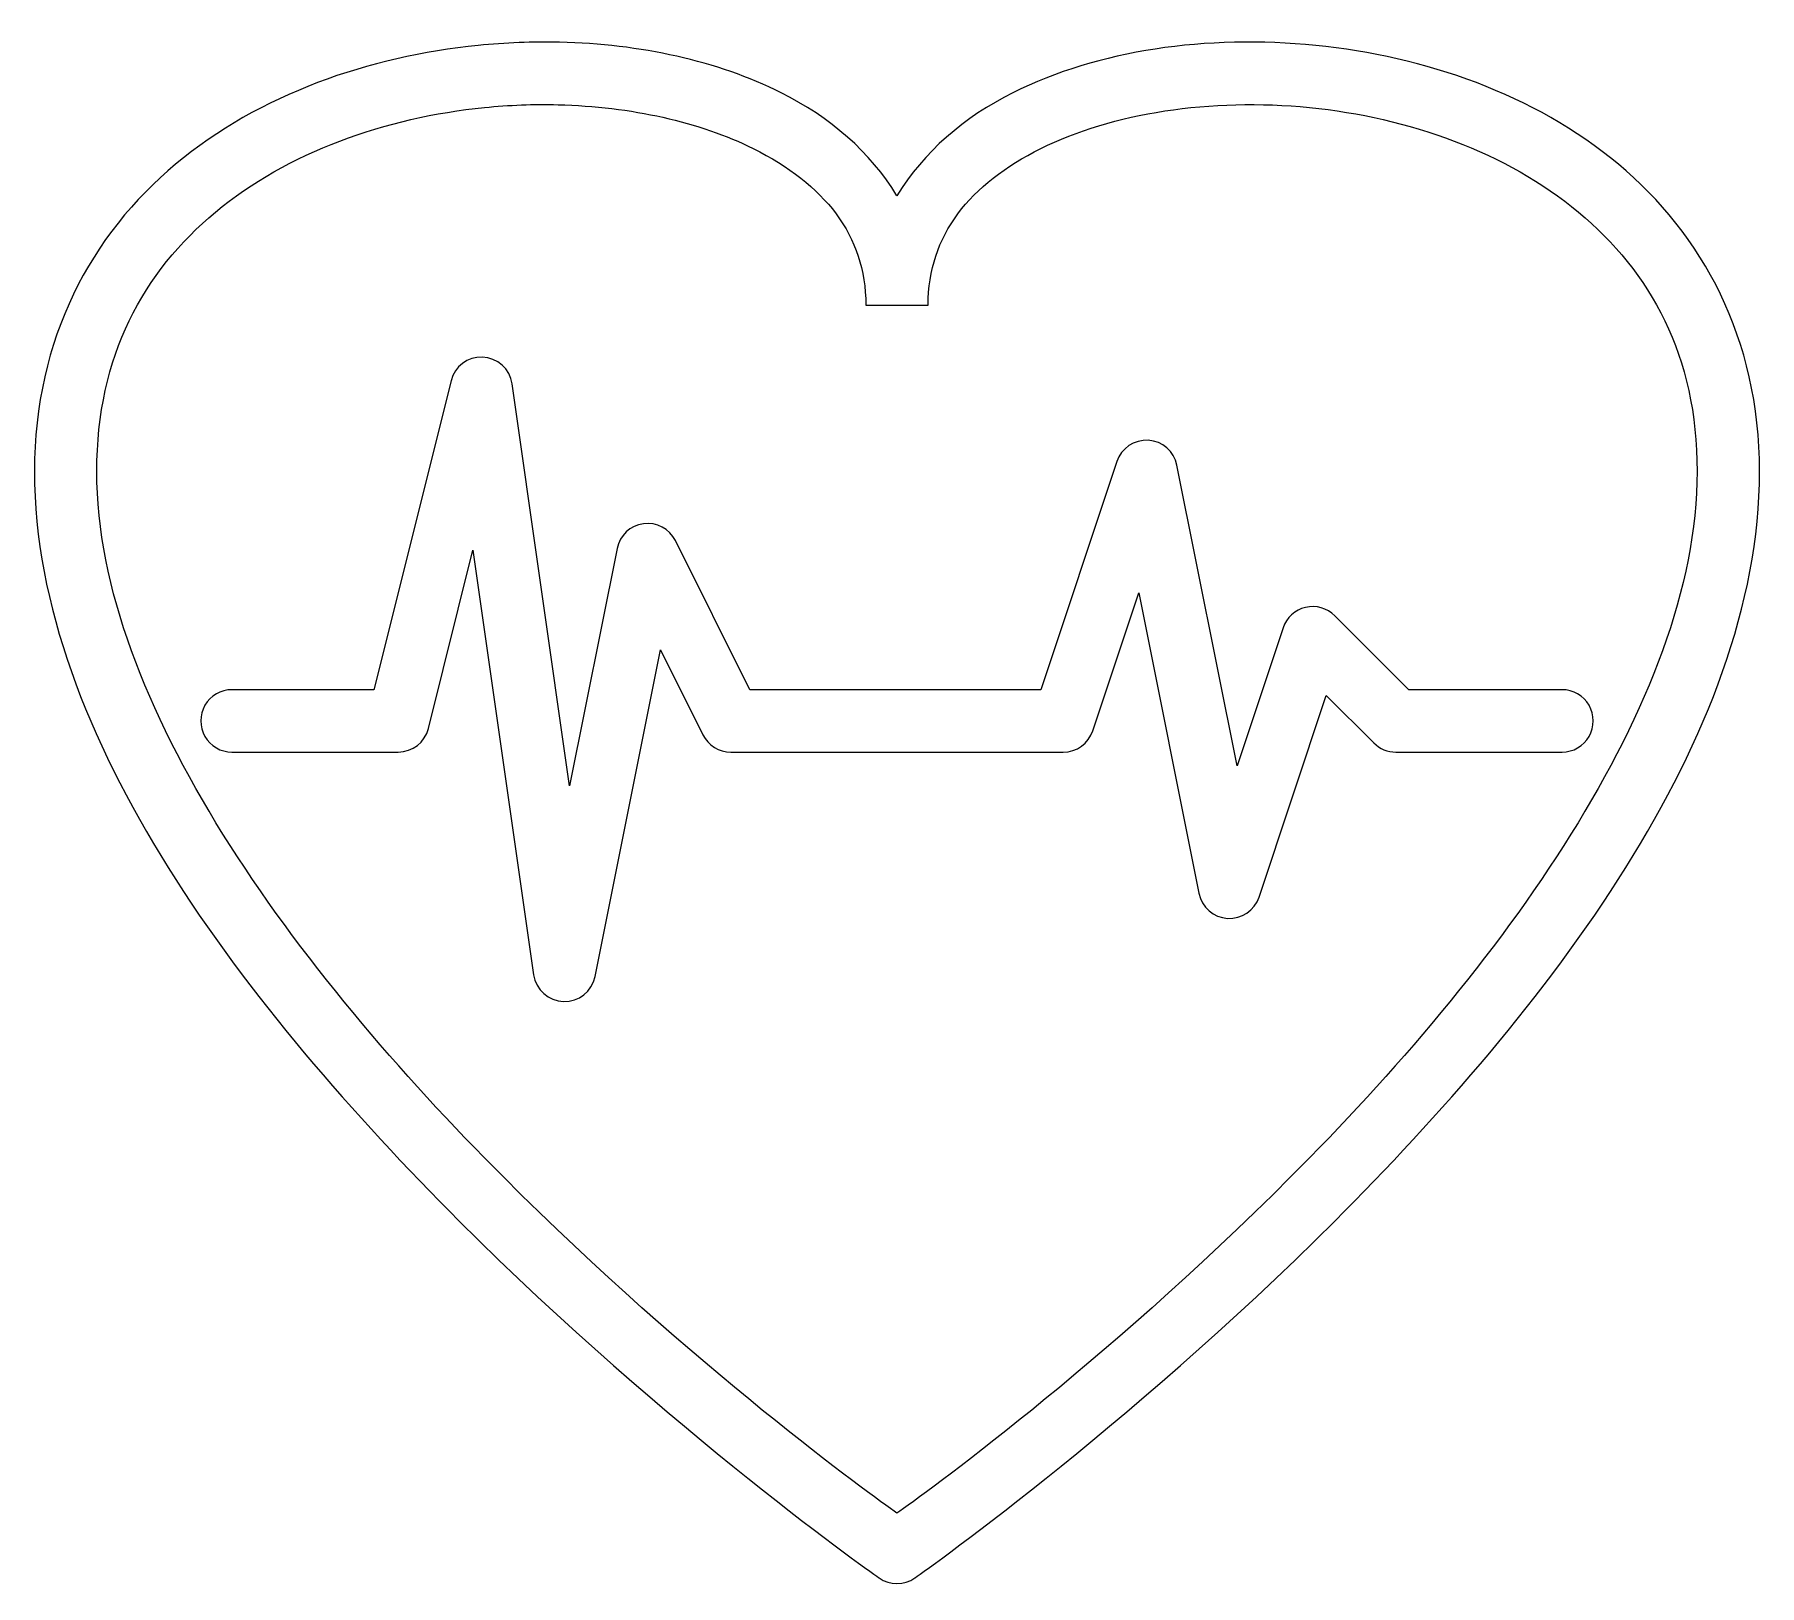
# Model space of a CAD drawing. Extents: x -25 to 25, y -22.4 to 22.6.
import ezdxf

# ---------------------------------------------------------------- set-up
doc = ezdxf.new("R2010")
doc.units = 0
doc.layers.add('icons', color=7, linetype='CONTINUOUS')

msp = doc.modelspace()

# ---------------------------------------------------------------- linework, layer by layer
at = {"layer": 'icons', "color": 7}
for points in [[(-0.903836, 14.71301), (0.903279, 14.71301)], [(-12.924958, 12.522339), (-15.163423, 3.568469), (-19.277375, 3.568469)], [(-8.115064, 7.661308), (-9.490272, 0.785264), (-11.153973, 12.431164)], [(6.371316, 10.179374), (4.167872, 3.568469), (-4.261255, 3.568469)], [(11.190662, 5.360015), (9.857143, 1.358907), (8.115065, 10.070975)], [(-13.581434, 2.44563), (-12.290161, 7.609053), (-10.533073, -4.69222)], [(-4.261255, 3.568469), (-6.420788, 7.888083)], [(5.676488, 2.378929), (7.010004, 6.378926), (8.752085, -2.332031)], [(19.276821, 3.568469), (14.832129, 3.568469), (12.687048, 5.712996)], [(-8.752639, -4.741697), (-6.859366, 4.724116)], [(-6.859366, 4.724116), (-5.62757, 2.260528)], [(10.495831, -2.44043), (12.443024, 3.401146), (13.818787, 2.025948)], [(-19.277375, 1.760809), (-14.458032, 1.760809)], [(-4.819344, 1.760809), (4.819345, 1.760809)], [(14.457475, 1.760809), (19.276821, 1.760809)]]:
    msp.add_lwpolyline(points, dxfattribs=at)
for points in [[(12.137853, 22.238289), (8.977439, 22.554334), (5.820946, 22.09761), (3.360757, 20.867536)], [(-12.138411, 22.238289), (-15.298825, 21.922244), (-18.474907, 20.824461), (-20.909949, 18.795266)], [(-9.77932, 22.330549), (-10.558121, 22.348276), (-11.348306, 22.31732), (-12.138411, 22.238289)], [(-3.361311, 20.867536), (-5.206455, 21.790085), (-7.442924, 22.277712), (-9.77932, 22.330549)], [(20.909392, 18.795266), (18.47435, 20.824461), (15.298271, 21.922244), (12.137853, 22.238289)], [(-11.958309, 20.440075), (-11.242391, 20.511671), (-10.526371, 20.537785), (-9.822679, 20.520111)], [(-9.822679, 20.520111), (-7.711606, 20.467062), (-5.712948, 20.022774), (-4.169539, 19.251064)], [(-0.000001, 17.8842), (-0.762562, 19.143167), (-1.946239, 20.159987), (-3.361311, 20.867536)], [(3.360757, 20.867536), (1.945721, 20.160013), (0.762566, 19.143114), (-0.000001, 17.8842)], [(4.168982, 19.251064), (6.226861, 20.280002), (9.094635, 20.726433), (11.958309, 20.440075)], [(-19.753197, 17.407262), (-17.670171, 19.143114), (-14.821982, 20.15369), (-11.958309, 20.440075)], [(11.958309, 20.440075), (14.821983, 20.15369), (17.669616, 19.143114), (19.752639, 17.407262)], [(-4.169539, 19.251064), (-2.111661, 18.222126), (-0.903836, 16.746121), (-0.903836, 14.71301)], [(0.903279, 14.71301), (0.903279, 16.746121), (2.111104, 18.222126), (4.168982, 19.251064)], [(-20.909949, 18.795266), (-23.344993, 16.766071), (-24.999999, 13.759108), (-24.999999, 9.893651)], [(24.999999, 9.893651), (24.999999, 13.759108), (23.344437, 16.766071), (20.909392, 18.795266)], [(-23.192884, 9.893651), (-23.192884, 13.257114), (-21.83622, 15.67141), (-19.753197, 17.407262)], [(19.752639, 17.407262), (21.835665, 15.67141), (23.192329, 13.257114), (23.192329, 9.893651)], [(-12.022791, 13.206049), (-12.446682, 13.217955), (-12.821899, 12.933687), (-12.924958, 12.522339)], [(-11.153973, 12.431164), (-11.216482, 12.866456), (-11.583231, 13.193534), (-12.022791, 13.206049)], [(7.284897, 10.796118), (6.875732, 10.821518), (6.500703, 10.568365), (6.371316, 10.179374)], [(8.115065, 10.070975), (8.034849, 10.473009), (7.694062, 10.770665), (7.284897, 10.796118)], [(-24.999999, 9.893651), (-24.999999, 2.162738), (-18.775032, -5.741557), (-12.687048, -11.82954)], [(-11.409672, -10.551603), (-17.369867, -4.591414), (-23.192884, 3.166752), (-23.192884, 9.893651)], [(23.192329, 9.893651), (23.192329, 3.166752), (17.369309, -4.591414), (11.409117, -10.551603)], [(12.687048, -11.82954), (18.775032, -5.741557), (24.999999, 2.162738), (24.999999, 9.893651)], [(-7.348877, 8.37944), (-7.731424, 8.328244), (-8.039227, 8.039742), (-8.115064, 7.661308)], [(-6.420788, 7.888083), (-6.593486, 8.233258), (-6.966331, 8.430664), (-7.348877, 8.37944)], [(12.687048, 5.712996), (12.465619, 5.934505), (12.145291, 6.025548), (11.84046, 5.953635)], [(11.84046, 5.953635), (11.535629, 5.881747), (11.289762, 5.657116), (11.190662, 5.360015)], [(-19.277375, 3.568469), (-19.600285, 3.568469), (-19.898666, 3.396199), (-20.060121, 3.11656)], [(20.059566, 3.11656), (19.898111, 3.396199), (19.599731, 3.568469), (19.276821, 3.568469)], [(-20.060121, 3.11656), (-20.221575, 2.836896), (-20.221575, 2.492355), (-20.060121, 2.212717)], [(20.059566, 2.212717), (20.221021, 2.492355), (20.221021, 2.836896), (20.059566, 3.11656)], [(-20.060121, 2.212717), (-19.898666, 1.933079), (-19.600285, 1.760809), (-19.277375, 1.760809)], [(-14.458032, 1.760809), (-14.04331, 1.760888), (-13.68188, 2.043252), (-13.581434, 2.44563)], [(-5.62757, 2.260528), (-5.474548, 1.954325), (-5.161653, 1.760862), (-4.819344, 1.760809)], [(4.819345, 1.760809), (5.20831, 1.760915), (5.55357, 2.009888), (5.676488, 2.378929)], [(13.818787, 2.025948), (13.988109, 1.856376), (14.217846, 1.761021), (14.457475, 1.760809)], [(19.276821, 1.760809), (19.599731, 1.760809), (19.898111, 1.933079), (20.059566, 2.212717)], [(8.752085, -2.332031), (8.832302, -2.734065), (9.173088, -3.031721), (9.582252, -3.057148)], [(9.582252, -3.057148), (9.991415, -3.082548), (10.366442, -2.829421), (10.495831, -2.44043)], [(-10.533073, -4.69222), (-10.470398, -5.127592), (-10.103371, -5.45459), (-9.663691, -5.466814)], [(-9.663691, -5.466814), (-9.22401, -5.478985), (-8.839392, -5.172915), (-8.752639, -4.741697)], [(-0.000556, -20.297556), (-0.745799, -19.76757), (-5.863898, -16.097375), (-11.409672, -10.551603)], [(11.409117, -10.551603), (5.863059, -16.09764), (0.74424, -19.767887), (-0.000556, -20.297556)], [(-12.687048, -11.82954), (-6.599063, -17.917497), (-0.518621, -22.171944), (-0.518621, -22.171944)], [(0.518067, -22.171944), (0.518067, -22.171944), (6.599064, -17.917497), (12.687048, -11.82954)], [(-0.518621, -22.171944), (-0.207412, -22.389855), (0.206858, -22.389855), (0.518067, -22.171944)]]:
    msp.add_open_spline(points, degree=3, dxfattribs=at)

doc.saveas('drawing.dxf')
